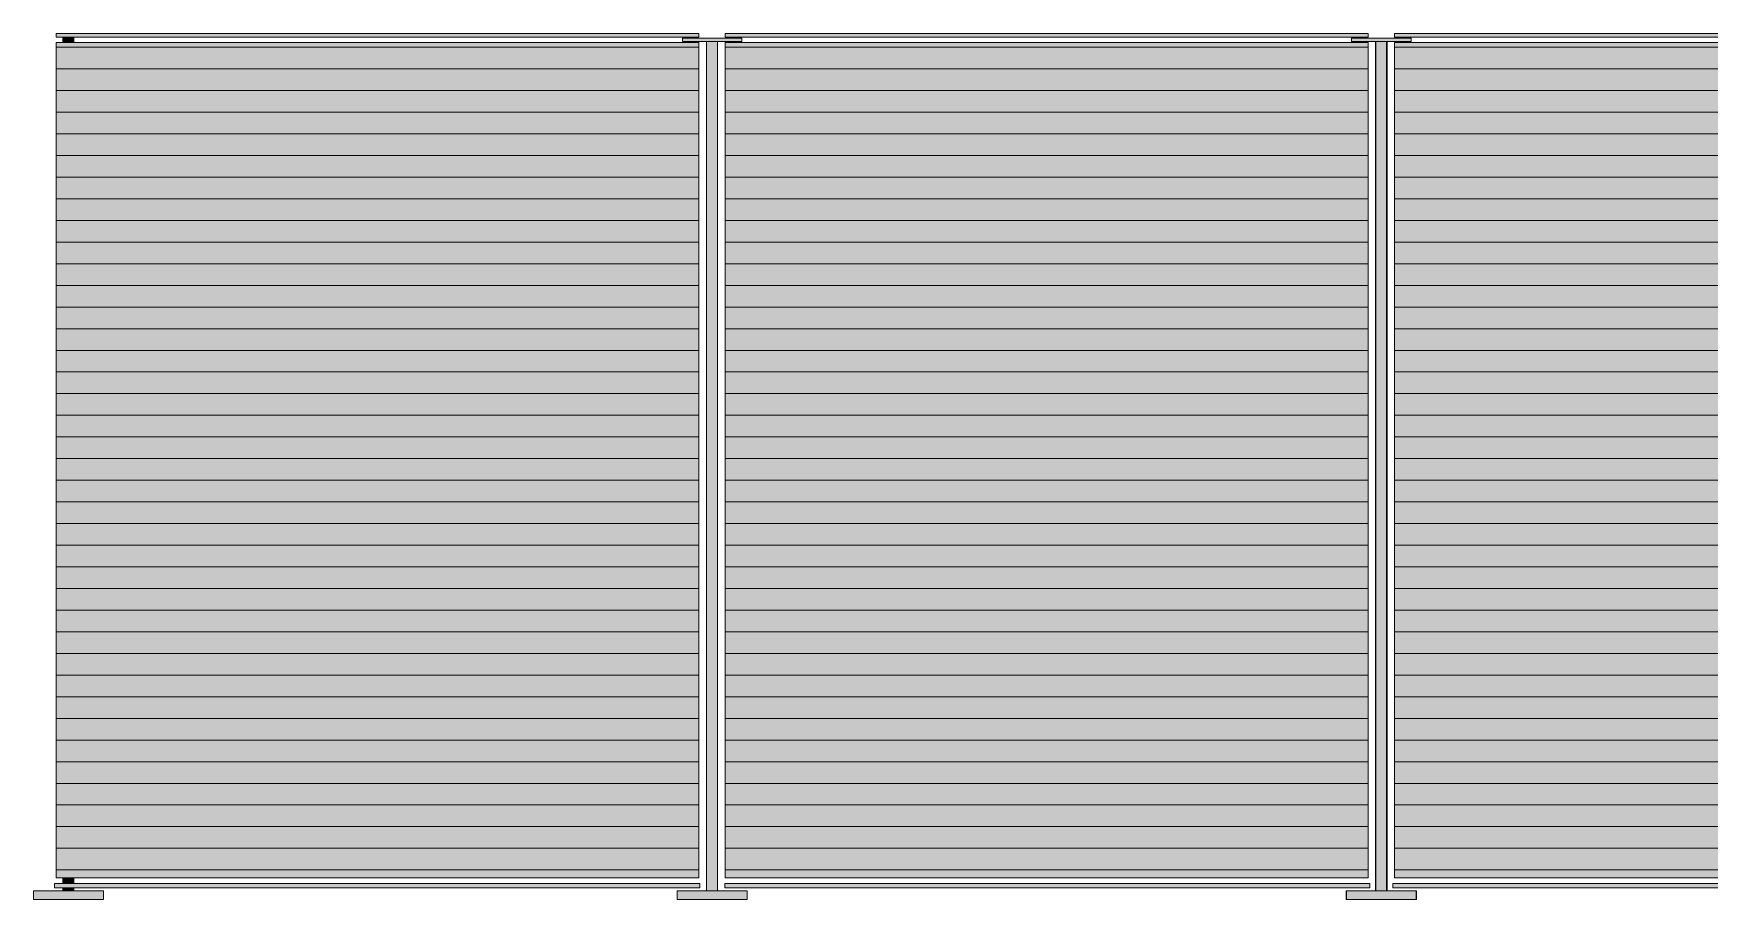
# Model space of a CAD drawing. Header units: millimetres. Extents: x -23380 to 52531, y -5628 to 1041.
# Drawn here: x 47035 to 48970, y -759 to 241 of the extents above; entities that cross this region are included whole.
import ezdxf

# ---------------------------------------------------------------- set-up
doc = ezdxf.new("R2010")
doc.units = ezdxf.units.MM
for name, color, linetype, lineweight in [('drawing', 7, 'Continuous', 5), ('hatch', 9, 'Continuous', 5), ('ropes', 7, 'Continuous', 0)]:
    doc.layers.add(name, color=color, linetype=linetype, lineweight=lineweight)
pattern_1 = [(0, (-7715.524, 0), (0, 25), [])]

msp = doc.modelspace()

# ---------------------------------------------------------------- hatches: boundary and pattern name
at = {"layer": 'hatch'}
for points in [[(47061.1, 236.6), (47061.1, 240.9), (47803.3, 240.9), (47803.3, 236.6)], [(47068.8, 236.6), (47081.6, 236.6), (47081.6, 230.7), (47068.8, 230.7)], [(47784.2, 231.6), (47784.2, 235.7), (47852.9, 235.7), (47852.9, 231.6)], [(48576, 236.6), (47833.8, 236.6), (47833.8, 240.9), (48576, 240.9)], [(48556.7, 231.6), (48556.7, 235.7), (48625.5, 235.7), (48625.5, 231.6)], [(48606.2, 236.6), (48606.2, 240.9), (49348.3, 240.9), (49348.3, 236.6)], [(47081.6, -734.1), (47068.8, -734.1), (47061.1, -734.1), (47061.1, 230.7), (47803.3, 230.7), (47803.3, -734.1)], [(47824.8, -749.1), (47812, -749.1), (47812, 231.6), (47824.8, 231.6)], [(48576, -734.1), (47833.8, -734.1), (47833.8, 230.7), (48576, 230.7)], [(48584.5, 231.6), (48584.9, 231.6), (48584.9, -749.1), (48584.5, -749.1)], [(48597.3, -749.1), (48584.9, -749.1), (48584.9, 231.6), (48597.3, 231.6)], [(48597.3, 231.6), (48597.7, 231.6), (48597.7, -749.1), (48597.3, -749.1)], [(48606.2, -734.1), (48606.2, 230.7), (49348.3, 230.7), (49348.3, -734.1)], [(47081.6, -740.7), (47068.8, -740.7), (47068.8, -734.1), (47081.6, -734.1)], [(47035.1, -759.1), (47035.1, -749.1), (47115.9, -749.1), (47115.9, -759.1)], [(47059.5, -745.8), (47059.5, -740.7), (47804.3, -740.7), (47804.3, -745.8)], [(47068.8, -745.8), (47081.6, -745.8), (47081.6, -749.1), (47068.8, -749.1)], [(47778.3, -759.1), (47778.3, -749.1), (47859, -749.1), (47859, -759.1)], [(48577.9, -745.8), (47833.1, -745.8), (47833.1, -740.7), (48577.9, -740.7)], [(48550.8, -749.1), (48550.8, -759.1), (48550.6, -759.1), (48550.6, -749.1)], [(48631.3, -759.1), (48550.8, -759.1), (48550.8, -749.1), (48631.3, -749.1)], [(48604.3, -745.8), (48604.3, -740.7), (49349.1, -740.7), (49349.1, -745.8)], [(48631.3, -749.1), (48631.6, -749.1), (48631.6, -759.1), (48631.3, -759.1)]]:
    msp.add_hatch(color=256, dxfattribs=at).paths.add_polyline_path(points, flags=0)
at = {"layer": 'ropes', "lineweight": 0}
h = msp.add_hatch(dxfattribs=at)
h.set_pattern_fill('HATCH1', color=256, scale=200, style=0, pattern_type=2)
h.set_pattern_definition(pattern_1)
h.paths.add_polyline_path([(47081.6, -734.1), (47068.8, -734.1), (47061.1, -734.1), (47061.1, 230.7), (47803.3, 230.7), (47803.3, -734.1)], flags=0)
h = msp.add_hatch(dxfattribs=at)
h.set_pattern_fill('HATCH1', color=256, scale=200, style=0, pattern_type=2)
h.set_pattern_definition(pattern_1)
h.paths.add_polyline_path([(48576, -734.1), (47833.8, -734.1), (47833.8, 230.7), (48576, 230.7)], flags=0)
h = msp.add_hatch(dxfattribs=at)
h.set_pattern_fill('HATCH1', color=256, scale=200, style=0, pattern_type=2)
h.set_pattern_definition(pattern_1)
h.paths.add_polyline_path([(48606.2, -734.1), (48606.2, 230.7), (49348.3, 230.7), (49348.3, -734.1)], flags=0)

# ---------------------------------------------------------------- linework, layer by layer
at = {"layer": 'drawing'}
for points in [[(47061.1, 236.6), (47803.3, 236.6), (47803.3, 240.9), (47061.1, 240.9)], [(47784.2, 231.6), (47852.9, 231.6), (47852.9, 235.7), (47784.2, 235.7)], [(48576, 236.6), (47833.8, 236.6), (47833.8, 240.9), (48576, 240.9)], [(48556.7, 231.6), (48625.5, 231.6), (48625.5, 235.7), (48556.7, 235.7)], [(48625.5, 231.6), (48556.7, 231.6), (48556.7, 235.7), (48625.5, 235.7)], [(48606.2, 236.6), (49348.3, 236.6), (49348.3, 240.9), (48606.2, 240.9)], [(47061.1, -734.1), (47803.3, -734.1), (47803.3, 230.7), (47061.1, 230.7)], [(48576, -734.1), (47833.8, -734.1), (47833.8, 230.7), (48576, 230.7)], [(48606.2, -734.1), (49348.3, -734.1), (49348.3, 230.7), (48606.2, 230.7)], [(47035.1, -759.1), (47115.9, -759.1), (47115.9, -749.1), (47035.1, -749.1)], [(47059.5, -745.8), (47804.3, -745.8), (47804.3, -740.7), (47059.5, -740.7)], [(47778.3, -759.1), (47859, -759.1), (47859, -749.1), (47778.3, -749.1)], [(48577.9, -745.8), (47833.1, -745.8), (47833.1, -740.7), (48577.9, -740.7)], [(48631.3, -759.1), (48550.6, -759.1), (48550.6, -749.1), (48631.3, -749.1)], [(48550.8, -759.1), (48631.6, -759.1), (48631.6, -749.1), (48550.8, -749.1)], [(48604.3, -745.8), (49349.1, -745.8), (49349.1, -740.7), (48604.3, -740.7)]]:
    msp.add_lwpolyline(points, close=True, dxfattribs=at)
for points in [[(47068.8, 230.7), (47068.8, 236.6)], [(47081.6, 230.7), (47081.6, 236.6)], [(47824.8, -749.1), (47824.8, 231.6), (47812, 231.6), (47812, -749.1)], [(48597.3, -749.1), (48597.3, 231.6), (48584.5, 231.6), (48584.5, -749.1)], [(48584.9, -749.1), (48584.9, 231.6), (48597.7, 231.6), (48597.7, -749.1)], [(47081.6, -740.7), (47081.6, -734.1), (47068.8, -734.1), (47068.8, -740.7)], [(47068.8, -745.8), (47068.8, -749.1), (47081.6, -749.1), (47081.6, -745.8)], [(47812, -759.1), (47812, -759.1)], [(47824.8, -759.1), (47824.8, -759.1)]]:
    msp.add_lwpolyline(points, dxfattribs=at)

doc.saveas('drawing.dxf')
